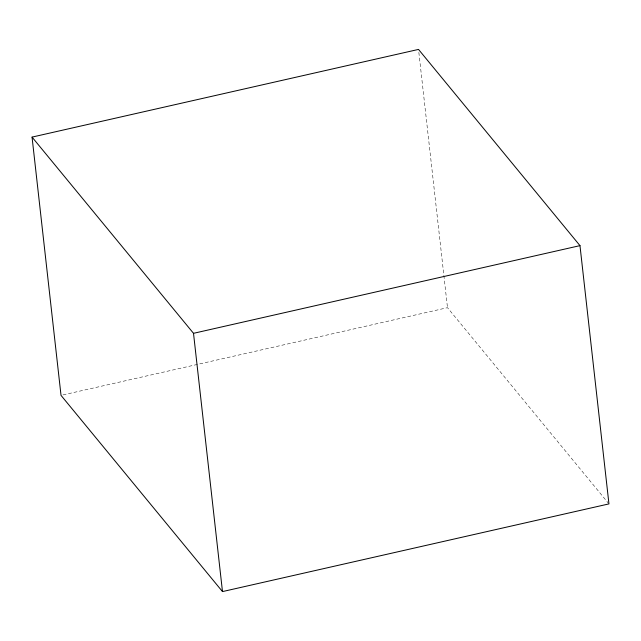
<?xml version="1.0" encoding="UTF-8"?>
<svg xmlns="http://www.w3.org/2000/svg" width="641" height="641" viewBox="0 0 641 641"><rect width="100%" height="100%" fill="white"/><g stroke="black" fill="none" stroke-linecap="round" stroke-linejoin="round"><path stroke-width="0.48" stroke-dasharray="3.21 2.4" d="M62.97 394.928L447.49 307.68L608.317 503.121M418.853 52.394L447.49 307.68"/><path stroke-width="0.96" d="M32.05 137.102L418.517 49.413L579.977 245.631L608.95 503.898L222.483 591.587L61.023 395.369L32.05 137.102L193.51 333.32L222.483 591.587M193.51 333.32L579.977 245.631"/></g></svg>
